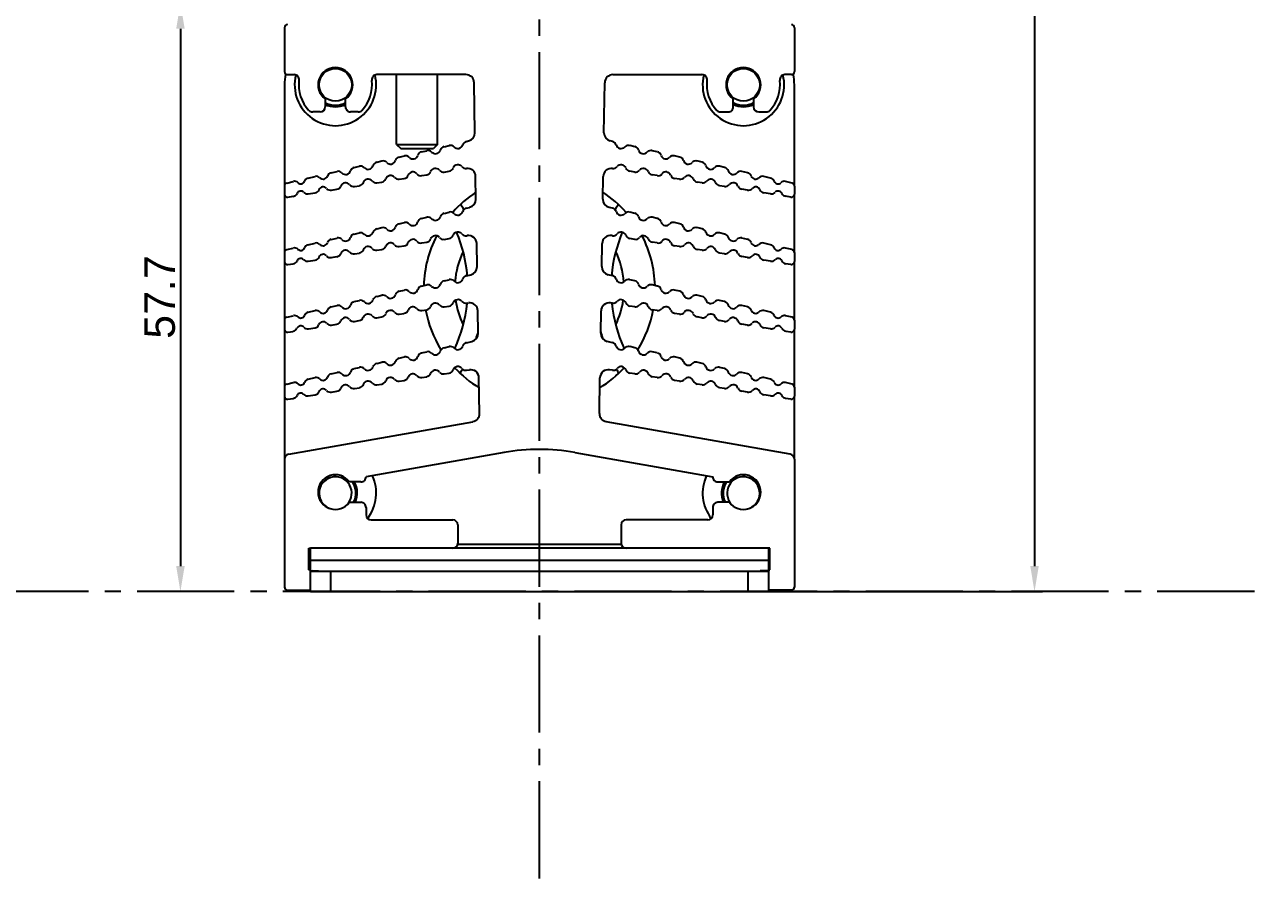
# Model space of a CAD drawing. Extents: x -1638 to -494, y -74 to 314.
# Drawn here: x -700 to -579.4, y 26.8 to 110.5 of the extents above; entities that cross this region are included whole.
import ezdxf

# ---------------------------------------------------------------- set-up
doc = ezdxf.new("R2010")
doc.units = 0
doc.header["$PDMODE"] = 3
doc.header["$PDSIZE"] = 0.7
doc.linetypes.add('CENTER', pattern=[17.8, 10.75, -2.35, 2.35, -2.35])
doc.linetypes.add('CENTER2', pattern=[28.575, 19.05, -3.175, 3.175, -3.175])
doc.layers.get('DEFPOINTS').update_dxf_attribs({"linetype": 'CONTINUOUS'})
for name, color, linetype in [('3', 112, 'CENTER'), ('BRKT_HEATSINDXF_CONTINUOUS', 7, 'CONTINUOUS'), ('DIM', 1, 'CONTINUOUS'), ('FAN50X50X10_DXF_CONTINUOUS', 7, 'CONTINUOUS'), ('FAN_GRILL50_DXF_CONTINUOUS', 7, 'CONTINUOUS'), ('HEATSINK1040DXF_CONTINUOUS', 7, 'CONTINUOUS'), ('PH_M4X15_DXF_CONTINUOUS_LI', 7, 'CONTINUOUS'), ('TH_T4X20-CUTDXF_CONTINUOUS', 7, 'CONTINUOUS')]:
    doc.layers.add(name, color=color, linetype=linetype)
doc.styles.add('OMI-1', font='arial.ttf', dxfattribs={"oblique": 1, "height": 3})
doc.dimstyles.new('1', dxfattribs={"dimtxt": 5, "dimasz": 2.5, "dimexe": 0.8, "dimexo": 0.3, "dimgap": 0.5, "dimtad": 1, "dimtoh": 1, "dimdec": 1, "dimzin": 0, "dimtxsty": 'OMI-1', "dimcen": 0, "dimclrd": 256, "dimclre": 256, "dimclrt": 256, "dimazin": 3, "dimtfac": 0.8, "dimtdec": 1, "dimtix": 1, "dimtmove": 0, "dimatfit": 3, "dimtolj": 1, "dimtzin": 0})

# ---------------------------------------------------------------- blocks, each defined once
blk = doc.blocks.new('*D2265')
at = {"layer": 'DEFPOINTS', "color": 0}
for p in [(-672.92, 112.58), (-684.72, 54.93), (-684.72, 54.93)]:
    blk.add_point(p, dxfattribs=at)
at = {"layer": 'DIM'}
for p, q in [((-673.22, 112.58), (-685.52, 112.58)), ((-684.72, 110.08), (-684.72, 57.43)), ((-685.02, 54.93), (-685.52, 54.93))]:
    blk.add_line(p, q, dxfattribs=at)
for points in [[(-684.3, 110.08), (-685.13, 110.08), (-684.72, 112.58)], [(-685.13, 57.43), (-684.3, 57.43), (-684.72, 54.93)]]:
    blk.add_solid(points, dxfattribs=at)
at = {"layer": 'DIM', "insert": (-686.74, 83.76), "char_height": 3, "attachment_point": 5, "rotation": 90, "style": 'OMI-1'}
blk.add_mtext('\\A1;57.7', dxfattribs=at)
blk = doc.blocks.new('*D2270')
at = {"layer": 'DEFPOINTS', "color": 0}
for p in [(-636.52, 182.62), (-636.52, 54.93), (-600.98, 54.93)]:
    blk.add_point(p, dxfattribs=at)
at = {"layer": 'DIM'}
for p, q in [((-636.22, 182.62), (-600.18, 182.62)), ((-600.98, 180.12), (-600.98, 57.43)), ((-636.22, 54.93), (-600.18, 54.93))]:
    blk.add_line(p, q, dxfattribs=at)
for points in [[(-600.56, 180.12), (-601.39, 180.12), (-600.98, 182.62)], [(-601.39, 57.43), (-600.56, 57.43), (-600.98, 54.93)]]:
    blk.add_solid(points, dxfattribs=at)
at = {"layer": 'DIM', "insert": (-602.98, 118.78), "char_height": 3, "attachment_point": 5, "rotation": 90, "style": 'OMI-1'}
blk.add_mtext('\\A1;127.7', dxfattribs=at)

msp = doc.modelspace()

# ---------------------------------------------------------------- linework, layer by layer
at = {"layer": '3', "linetype": 'CENTER2', "ltscale": 0.5}
for p, q in [((-649.52, 26.83), (-649.52, 209.46)), ((-579.42, 54.93), (-1027.86, 54.93))]:
    msp.add_line(p, q, dxfattribs=at)
at = {"layer": 'BRKT_HEATSINDXF_CONTINUOUS', "color": 7, "linetype": 'CONTINUOUS'}
for p, q in [((-627.07, 59.18), (-671.97, 59.18)), ((-671.97, 56.98), (-671.97, 59.18)), ((-627.07, 59.18), (-627.07, 56.98)), ((-627.07, 57.98), (-671.97, 57.98)), ((-671.97, 56.98), (-671.17, 56.98)), ((-671.97, 56.93), (-627.07, 56.93)), ((-671.97, 54.93), (-671.97, 56.93)), ((-671.17, 56.93), (-671.17, 56.98)), ((-669.97, 54.93), (-669.97, 56.93)), ((-629.07, 56.93), (-629.07, 54.93)), ((-627.07, 56.98), (-627.87, 56.98)), ((-627.87, 56.93), (-627.87, 56.98)), ((-627.07, 56.93), (-627.07, 54.93)), ((-671.97, 54.93), (-627.07, 54.93))]:
    msp.add_line(p, q, dxfattribs=at)
at = {"layer": 'FAN50X50X10_DXF_CONTINUOUS', "color": 7, "linetype": 'CONTINUOUS'}
for p, q in [((-674.52, 104.58), (-674.52, 94.67)), ((-624.52, 94.67), (-624.52, 104.58)), ((-674.52, 93.87), (-674.52, 88.14)), ((-624.52, 88.14), (-624.52, 93.87)), ((-674.52, 87.27), (-674.52, 81.52)), ((-624.52, 81.52), (-624.52, 87.27)), ((-674.52, 80.65), (-674.52, 74.97)), ((-624.52, 74.97), (-624.52, 80.65)), ((-674.52, 74.08), (-674.52, 67.91)), ((-624.52, 67.91), (-624.52, 74.08)), ((-657.53, 59.58), (-641.51, 59.58))]:
    msp.add_line(p, q, dxfattribs=at)
for centre, radius, start, end in [((-669.52, 104.58), 5, 167.9474, 180), ((-669.52, 104.58), 4, 166.0716, 13.9284), ((-629.52, 104.58), 4, 166.0716, 13.9284), ((-629.52, 104.58), 5, 0, 12.0526), ((-669.52, 104.58), 2.15, 242.2557, 297.5515), ((-629.52, 104.58), 2.15, 242.4485, 297.7443), ((-649.52, 84.58), 11.34, 123.3216, 138.5615), ((-649.52, 84.58), 11.34, 41.4385, 56.6784), ((-649.52, 84.58), 11.34, 152.7836, 178.2955), ((-649.52, 84.58), 11.34, 1.7045, 27.2164), ((-649.52, 84.58), 11.34, 190.4229, 211.6436), ((-649.52, 84.58), 11.34, 328.3564, 349.5771), ((-649.52, 84.58), 11.34, 222.8598, 238.5358), ((-649.52, 84.58), 11.34, 301.4642, 317.1402), ((-669.52, 64.58), 2.15, 335.2507, 30.7915), ((-669.52, 64.58), 4, 321.8439, 25.329), ((-629.52, 64.58), 4, 154.671, 218.1561), ((-629.52, 64.58), 2.15, 149.2085, 204.7493)]:
    msp.add_arc(centre, radius, start, end, dxfattribs=at)
at = {"layer": 'FAN_GRILL50_DXF_CONTINUOUS', "color": 7, "linetype": 'CONTINUOUS'}
for p, q in [((-668.62, 102.8), (-668.55, 102.66)), ((-630.42, 102.8), (-630.49, 102.66)), ((-667.64, 65.35), (-667.53, 65.39)), ((-631.39, 65.35), (-631.51, 65.39))]:
    msp.add_line(p, q, dxfattribs=at)
for centre, radius, start, end in [((-670.73, 84.65), 15.8, 29.1883, 31.3823), ((-628.3, 84.65), 15.8, 148.6177, 150.8117), ((-670.73, 84.65), 14.2, 4.9893, 22.7519), ((-628.3, 84.65), 14.2, 157.2481, 175.0107), ((-649.52, 84.65), 8.3, 154.3228, 175.7394), ((-649.52, 84.65), 8.3, 4.2558, 25.6626), ((-649.52, 84.65), 8.3, 188.0379, 205.6626), ((-649.52, 84.65), 8.3, 334.3228, 351.9623), ((-670.73, 84.65), 14.2, 335.4518, 354), ((-628.3, 84.65), 14.2, 186, 204.5482), ((-670.73, 84.65), 15.8, 341.6619, 344.2907), ((-628.3, 84.65), 15.8, 195.7093, 198.3381), ((-670.73, 84.65), 15.8, 328.2195, 329.8902), ((-628.3, 84.65), 15.8, 210.1098, 211.7805), ((-665.02, 66.33), 2.8, 193.3053, 200.3757), ((-669.52, 64.65), 2, 359.4507, 20.3757), ((-629.52, 64.65), 2, 159.6243, 180.5493), ((-634.02, 66.33), 2.8, 339.6243, 346.6947)]:
    msp.add_arc(centre, radius, start, end, dxfattribs=at)
at = {"layer": 'HEATSINK1040DXF_CONTINUOUS', "color": 7, "linetype": 'CONTINUOUS'}
for p, q in [((-674.52, 110.18), (-674.52, 105.88)), ((-624.52, 110.18), (-624.52, 105.88)), ((-674.22, 105.58), (-673.58, 105.58)), ((-656.72, 105.58), (-665.45, 105.58)), ((-642.31, 105.58), (-633.58, 105.58)), ((-624.82, 105.58), (-625.45, 105.58)), ((-655.84, 99.87), (-655.92, 104.79)), ((-643.19, 99.87), (-643.11, 104.79)), ((-670.52, 103.21), (-670.52, 102.43)), ((-668.53, 102.44), (-668.52, 103.21)), ((-630.51, 102.44), (-630.52, 103.21)), ((-628.52, 103.21), (-628.52, 102.43)), ((-671.02, 101.93), (-671.75, 101.93)), ((-667.29, 101.93), (-668.03, 101.93)), ((-631.75, 101.93), (-631.01, 101.93)), ((-628.02, 101.93), (-627.29, 101.93)), ((-656.67, 99.03), (-656.46, 99.08)), ((-642.36, 99.03), (-642.57, 99.08)), ((-661.07, 98.01), (-660.56, 98.13)), ((-658.87, 98.52), (-658.36, 98.64)), ((-640.16, 98.52), (-640.67, 98.64)), ((-637.96, 98.01), (-638.47, 98.13)), ((-667.67, 96.49), (-667.16, 96.61)), ((-665.47, 97), (-664.96, 97.12)), ((-663.27, 97.51), (-662.76, 97.63)), ((-635.76, 97.51), (-636.27, 97.63)), ((-633.56, 97), (-634.07, 97.12)), ((-631.36, 96.49), (-631.87, 96.61)), ((-672.19, 95.45), (-671.5, 95.61)), ((-669.93, 95.97), (-669.36, 96.1)), ((-663.26, 95.33), (-662.77, 95.41)), ((-661.06, 95.69), (-660.57, 95.76)), ((-658.86, 96.04), (-658.37, 96.12)), ((-655.74, 93.37), (-655.77, 95.61)), ((-643.3, 93.37), (-643.26, 95.61)), ((-640.17, 96.04), (-640.66, 96.12)), ((-637.97, 95.69), (-638.46, 95.76)), ((-635.77, 95.33), (-636.26, 95.41)), ((-629.1, 95.97), (-629.67, 96.1)), ((-626.85, 95.45), (-627.53, 95.61)), ((-674.52, 94.67), (-674.52, 93.87)), ((-674.29, 94.96), (-673.65, 95.11)), ((-669.92, 94.26), (-669.37, 94.35)), ((-667.66, 94.62), (-667.17, 94.7)), ((-665.46, 94.98), (-664.97, 95.06)), ((-633.57, 94.98), (-634.06, 95.06)), ((-631.37, 94.62), (-631.86, 94.7)), ((-629.12, 94.26), (-629.66, 94.35)), ((-624.75, 94.96), (-625.39, 95.11)), ((-624.52, 94.67), (-624.52, 93.87)), ((-674.17, 93.58), (-673.66, 93.66)), ((-672.18, 93.9), (-671.52, 94)), ((-626.86, 93.9), (-627.52, 94)), ((-624.87, 93.58), (-625.38, 93.66)), ((-658.87, 91.99), (-658.36, 92.11)), ((-656.67, 92.5), (-656.36, 92.58)), ((-642.36, 92.5), (-642.68, 92.58)), ((-640.16, 91.99), (-640.67, 92.11)), ((-665.47, 90.47), (-664.96, 90.59)), ((-663.27, 90.98), (-662.76, 91.1)), ((-661.07, 91.49), (-660.56, 91.61)), ((-637.96, 91.49), (-638.47, 91.61)), ((-635.76, 90.98), (-636.27, 91.1)), ((-633.56, 90.47), (-634.07, 90.59)), ((-669.93, 89.44), (-669.36, 89.57)), ((-667.67, 89.96), (-667.16, 90.08)), ((-658.86, 89.44), (-658.37, 89.52)), ((-656.66, 89.8), (-656.59, 89.81)), ((-642.37, 89.8), (-642.44, 89.81)), ((-640.17, 89.44), (-640.66, 89.52)), ((-631.36, 89.96), (-631.87, 90.08)), ((-629.1, 89.44), (-629.67, 89.57)), ((-674.52, 88.14), (-674.52, 87.27)), ((-674.29, 88.44), (-673.65, 88.58)), ((-672.19, 88.92), (-671.5, 89.08)), ((-667.66, 88.02), (-667.17, 88.1)), ((-665.46, 88.38), (-664.97, 88.46)), ((-663.26, 88.73), (-662.77, 88.81)), ((-661.06, 89.09), (-660.57, 89.17)), ((-655.63, 86.77), (-655.67, 89.03)), ((-643.41, 86.77), (-643.37, 89.03)), ((-637.97, 89.09), (-638.46, 89.17)), ((-635.77, 88.73), (-636.26, 88.81)), ((-633.57, 88.38), (-634.06, 88.46)), ((-631.37, 88.02), (-631.86, 88.1)), ((-626.85, 88.92), (-627.53, 89.08)), ((-624.75, 88.44), (-625.39, 88.58)), ((-624.52, 88.14), (-624.52, 87.27)), ((-674.17, 86.97), (-673.66, 87.06)), ((-672.18, 87.3), (-671.52, 87.4)), ((-669.92, 87.66), (-669.37, 87.75)), ((-629.12, 87.66), (-629.66, 87.75)), ((-626.86, 87.3), (-627.52, 87.4)), ((-624.87, 86.97), (-625.38, 87.06)), ((-656.67, 85.88), (-656.25, 85.98)), ((-642.36, 85.88), (-642.79, 85.98)), ((-663.27, 84.36), (-662.76, 84.48)), ((-661.07, 84.87), (-660.56, 84.98)), ((-658.87, 85.37), (-658.36, 85.49)), ((-640.16, 85.37), (-640.67, 85.49)), ((-637.96, 84.87), (-638.47, 84.98)), ((-635.76, 84.36), (-636.27, 84.48)), ((-667.67, 83.34), (-667.16, 83.46)), ((-665.47, 83.85), (-664.96, 83.97)), ((-656.66, 83.18), (-656.49, 83.21)), ((-642.37, 83.18), (-642.55, 83.21)), ((-633.56, 83.85), (-634.07, 83.97)), ((-631.36, 83.34), (-631.87, 83.46)), ((-672.19, 82.3), (-671.5, 82.46)), ((-669.93, 82.82), (-669.36, 82.95)), ((-663.26, 82.12), (-662.77, 82.19)), ((-661.06, 82.47), (-660.57, 82.55)), ((-658.86, 82.83), (-658.37, 82.91)), ((-655.52, 80.24), (-655.56, 82.43)), ((-643.51, 80.24), (-643.48, 82.43)), ((-640.17, 82.83), (-640.66, 82.91)), ((-637.98, 82.47), (-638.46, 82.55)), ((-635.78, 82.12), (-636.26, 82.19)), ((-629.1, 82.82), (-629.67, 82.95)), ((-626.85, 82.3), (-627.53, 82.46)), ((-674.52, 81.52), (-674.52, 80.65)), ((-674.29, 81.82), (-673.65, 81.96)), ((-669.91, 81.04), (-669.38, 81.13)), ((-667.65, 81.41), (-667.18, 81.48)), ((-665.46, 81.76), (-664.98, 81.84)), ((-633.58, 81.76), (-634.06, 81.84)), ((-631.38, 81.41), (-631.86, 81.48)), ((-629.13, 81.04), (-629.66, 81.13)), ((-624.75, 81.82), (-625.39, 81.96)), ((-624.52, 81.52), (-624.52, 80.65)), ((-674.17, 80.35), (-673.67, 80.43)), ((-672.16, 80.68), (-671.52, 80.78)), ((-626.87, 80.68), (-627.51, 80.78)), ((-624.87, 80.35), (-625.37, 80.43)), ((-661.07, 78.31), (-660.56, 78.43)), ((-658.87, 78.82), (-658.36, 78.93)), ((-656.67, 79.32), (-656.14, 79.45)), ((-642.36, 79.32), (-642.89, 79.45)), ((-640.16, 78.82), (-640.67, 78.93)), ((-637.96, 78.31), (-638.47, 78.43)), ((-665.47, 77.29), (-664.96, 77.41)), ((-663.27, 77.8), (-662.76, 77.92)), ((-635.76, 77.8), (-636.27, 77.92)), ((-633.56, 77.29), (-634.07, 77.41)), ((-669.93, 76.26), (-669.36, 76.39)), ((-667.67, 76.78), (-667.16, 76.9)), ((-661.06, 75.9), (-660.57, 75.98)), ((-658.86, 76.26), (-658.37, 76.34)), ((-656.66, 76.62), (-656.38, 76.66)), ((-642.37, 76.62), (-642.66, 76.66)), ((-640.17, 76.26), (-640.66, 76.34)), ((-637.97, 75.9), (-638.46, 75.98)), ((-631.36, 76.78), (-631.87, 76.9)), ((-629.1, 76.26), (-629.67, 76.39)), ((-674.52, 74.97), (-674.52, 74.08)), ((-674.29, 75.26), (-673.65, 75.41)), ((-672.19, 75.74), (-671.5, 75.9)), ((-667.66, 74.83), (-667.17, 74.91)), ((-665.46, 75.19), (-664.97, 75.27)), ((-663.26, 75.55), (-662.77, 75.63)), ((-655.39, 72.38), (-655.45, 75.89)), ((-643.64, 72.38), (-643.58, 75.89)), ((-635.77, 75.55), (-636.26, 75.63)), ((-633.57, 75.19), (-634.06, 75.27)), ((-631.37, 74.83), (-631.86, 74.91)), ((-626.85, 75.74), (-627.53, 75.9)), ((-624.75, 75.26), (-625.39, 75.41)), ((-624.52, 74.97), (-624.52, 74.08)), ((-674.17, 73.78), (-673.66, 73.86)), ((-672.18, 74.1), (-671.52, 74.21)), ((-669.92, 74.47), (-669.37, 74.56)), ((-629.12, 74.47), (-629.66, 74.56)), ((-626.86, 74.1), (-627.52, 74.21)), ((-624.87, 73.78), (-625.38, 73.86)), ((-674.1, 68.4), (-656.06, 71.58)), ((-624.93, 68.4), (-642.98, 71.58)), ((-674.52, 67.91), (-674.52, 55.38)), ((-652.99, 68.57), (-666.52, 66.18)), ((-646.04, 68.57), (-632.52, 66.18)), ((-624.52, 67.91), (-624.52, 55.38)), ((-667.02, 65.68), (-668.14, 65.68)), ((-632.02, 65.68), (-630.89, 65.68)), ((-668.14, 63.68), (-667.02, 63.68)), ((-666.52, 63.18), (-666.52, 62.46)), ((-632.52, 63.18), (-632.52, 62.46)), ((-630.89, 63.68), (-632.02, 63.68)), ((-666.02, 61.96), (-658.02, 61.96)), ((-633.02, 61.96), (-641.02, 61.96)), ((-657.52, 61.46), (-657.52, 59.68)), ((-641.52, 61.46), (-641.52, 59.68)), ((-672.12, 59.18), (-671.97, 59.18)), ((-672.12, 57.08), (-672.12, 59.18)), ((-626.92, 59.18), (-627.07, 59.18)), ((-626.92, 57.08), (-626.92, 59.18)), ((-671.95, 57.04), (-672.12, 57.08)), ((-671.56, 56.93), (-671.74, 56.98)), ((-627.48, 56.93), (-627.29, 56.98)), ((-627.08, 57.04), (-626.92, 57.08)), ((-674.22, 55.08), (-671.97, 55.08)), ((-624.82, 55.08), (-627.07, 55.08))]:
    msp.add_line(p, q, dxfattribs=at)
for centre, radius, start, end in [((-674.22, 110.18), 0.3, 90, 180), ((-624.82, 110.18), 0.3, 0, 90), ((-669.52, 104.58), 1.7, 306.0319, 233.9681), ((-629.52, 104.58), 1.7, 306.0319, 233.9681), ((-674.22, 105.88), 0.3, 180, 270), ((-673.58, 105.08), 0.5, 352.9912, 90), ((-669.52, 104.58), 3.6, 172.9912, 223.9536), ((-669.52, 104.58), 3.6, 316.0464, 7.0088), ((-665.45, 105.08), 0.5, 90, 187.0088), ((-656.72, 104.78), 0.8, 0.9347, 90), ((-642.31, 104.78), 0.8, 90, 179.0653), ((-633.58, 105.08), 0.5, 352.9912, 90), ((-629.52, 104.58), 3.6, 172.9912, 223.9536), ((-629.52, 104.58), 3.6, 316.0464, 7.0088), ((-625.45, 105.08), 0.5, 90, 187.0088), ((-624.82, 105.88), 0.3, 270, 0), ((-671.75, 102.43), 0.5, 223.9536, 270), ((-671.02, 102.43), 0.5, 270, 0), ((-668.03, 102.43), 0.5, 179.3078, 270), ((-667.29, 102.43), 0.5, 270, 316.0464), ((-631.75, 102.43), 0.5, 223.9536, 270), ((-631.01, 102.43), 0.5, 270, 0.6922), ((-628.02, 102.43), 0.5, 180, 270), ((-627.29, 102.43), 0.5, 270, 316.0464), ((-656.56, 98.54), 0.5, 103, 163), ((-656.64, 99.86), 0.8, 283, 0.9347), ((-642.39, 99.86), 0.8, 179.0653, 257), ((-642.47, 98.54), 0.5, 17, 77), ((-661.92, 97.82), 0.5, 223, 343), ((-660.96, 97.53), 0.5, 103, 163), ((-660.45, 97.65), 0.5, 43, 103), ((-659.72, 98.33), 0.5, 223, 343), ((-658.76, 98.04), 0.5, 103, 163), ((-658.25, 98.15), 0.5, 43, 103), ((-657.52, 98.84), 0.5, 223, 343), ((-641.52, 98.84), 0.5, 197, 317), ((-640.79, 98.15), 0.5, 77, 137), ((-640.27, 98.04), 0.5, 17, 77), ((-639.32, 98.33), 0.5, 197, 317), ((-638.59, 97.65), 0.5, 77, 137), ((-638.07, 97.53), 0.5, 17, 77), ((-637.12, 97.82), 0.5, 197, 317), ((-667.56, 96), 0.5, 103, 163), ((-667.05, 96.12), 0.5, 43, 103), ((-666.32, 96.8), 0.5, 223, 343), ((-665.36, 96.51), 0.5, 103, 163), ((-664.85, 96.63), 0.5, 43, 103), ((-664.12, 97.31), 0.5, 223, 343), ((-663.16, 97.02), 0.5, 103, 163), ((-662.65, 97.14), 0.5, 43, 103), ((-657.52, 96.26), 0.5, 39.1411, 159.1411), ((-656.74, 96.89), 0.5, 219.1411, 277.4635), ((-642.29, 96.89), 0.5, 262.5365, 320.8589), ((-641.52, 96.26), 0.5, 20.8589, 140.8589), ((-636.39, 97.14), 0.5, 77, 137), ((-635.87, 97.02), 0.5, 17, 77), ((-634.92, 97.31), 0.5, 197, 317), ((-634.19, 96.63), 0.5, 77, 137), ((-633.67, 96.51), 0.5, 17, 77), ((-632.72, 96.8), 0.5, 197, 317), ((-631.99, 96.12), 0.5, 77, 137), ((-631.47, 96), 0.5, 17, 77), ((-672.08, 94.96), 0.5, 103, 159.251), ((-671.39, 95.12), 0.5, 44.7569, 103), ((-670.72, 95.79), 0.45, 224.7569, 341.2431), ((-669.82, 95.48), 0.5, 103, 161.2431), ((-669.25, 95.61), 0.5, 43, 103), ((-668.52, 96.3), 0.5, 223, 343), ((-666.32, 94.84), 0.5, 39.1411, 159.1411), ((-665.05, 95.55), 0.5, 279.1411, 339.1411), ((-664.12, 95.19), 0.5, 39.1411, 159.1411), ((-663.34, 95.83), 0.5, 219.1411, 279.1411), ((-662.85, 95.9), 0.5, 279.1411, 339.1411), ((-661.92, 95.55), 0.5, 39.1411, 159.1411), ((-661.14, 96.18), 0.5, 219.1411, 279.1411), ((-660.65, 96.26), 0.5, 279.1411, 339.1411), ((-659.72, 95.9), 0.5, 39.1411, 159.1411), ((-658.94, 96.53), 0.5, 219.1411, 279.1411), ((-658.45, 96.61), 0.5, 279.1411, 339.1411), ((-656.57, 95.6), 0.8, 0.9347, 97.4635), ((-642.46, 95.6), 0.8, 82.5365, 179.0653), ((-640.58, 96.61), 0.5, 200.8589, 260.8589), ((-640.09, 96.53), 0.5, 260.8589, 320.8589), ((-639.32, 95.9), 0.5, 20.8589, 140.8589), ((-638.38, 96.26), 0.5, 200.8589, 260.8589), ((-637.89, 96.18), 0.5, 260.8589, 320.8589), ((-637.12, 95.55), 0.5, 20.8589, 140.8589), ((-636.18, 95.9), 0.5, 200.8589, 260.8589), ((-635.69, 95.83), 0.5, 260.8589, 320.8589), ((-634.92, 95.19), 0.5, 20.8589, 140.8589), ((-633.98, 95.55), 0.5, 200.8589, 260.8589), ((-632.72, 94.84), 0.5, 20.8589, 140.8589), ((-630.52, 96.3), 0.5, 197, 317), ((-629.79, 95.61), 0.5, 77, 137), ((-629.22, 95.48), 0.5, 18.7569, 77), ((-628.32, 95.79), 0.45, 198.7569, 315.2431), ((-627.64, 95.12), 0.5, 77, 135.2431), ((-626.96, 94.96), 0.5, 20.749, 77), ((-674.22, 94.67), 0.3, 103, 180), ((-673.53, 94.63), 0.5, 46.749, 103), ((-672.92, 93.78), 0.4, 42.8901, 155.3921), ((-672.92, 95.28), 0.4, 226.749, 339.251), ((-671.59, 94.5), 0.5, 279.1411, 337.3843), ((-670.72, 94.13), 0.45, 40.898, 157.3843), ((-670, 94.75), 0.5, 220.898, 279.1411), ((-669.45, 94.84), 0.5, 279.1411, 339.1411), ((-668.52, 94.49), 0.5, 39.1411, 159.1411), ((-667.74, 95.12), 0.5, 219.1411, 279.1411), ((-667.25, 95.2), 0.5, 279.1411, 339.1411), ((-665.54, 95.47), 0.5, 219.1411, 279.1411), ((-633.49, 95.47), 0.5, 260.8589, 320.8589), ((-631.78, 95.2), 0.5, 200.8589, 260.8589), ((-631.29, 95.12), 0.5, 260.8589, 320.8589), ((-630.52, 94.49), 0.5, 20.8589, 140.8589), ((-629.58, 94.84), 0.5, 200.8589, 260.8589), ((-629.04, 94.75), 0.5, 260.8589, 319.102), ((-628.32, 94.13), 0.45, 22.6157, 139.102), ((-627.44, 94.5), 0.5, 202.6157, 260.8589), ((-626.12, 95.28), 0.4, 200.749, 313.251), ((-626.12, 93.78), 0.4, 24.6079, 137.1099), ((-625.5, 94.63), 0.5, 77, 133.251), ((-624.82, 94.67), 0.3, 0, 77), ((-674.22, 93.87), 0.3, 180, 279.1411), ((-673.74, 94.15), 0.5, 279.1411, 335.3921), ((-672.26, 94.39), 0.5, 222.8901, 279.1411), ((-656.54, 93.36), 0.8, 283, 0.9347), ((-642.5, 93.36), 0.8, 179.0653, 257), ((-626.78, 94.39), 0.5, 260.8589, 317.1099), ((-625.3, 94.15), 0.5, 204.6079, 260.8589), ((-624.82, 93.87), 0.3, 260.8589, 0), ((-659.72, 91.8), 0.5, 223, 343), ((-658.76, 91.51), 0.5, 103, 163), ((-658.25, 91.63), 0.5, 43, 103), ((-657.52, 92.31), 0.5, 223, 343), ((-656.56, 92.02), 0.5, 103, 163), ((-642.47, 92.02), 0.5, 17, 77), ((-641.52, 92.31), 0.5, 197, 317), ((-640.79, 91.63), 0.5, 77, 137), ((-640.27, 91.51), 0.5, 17, 77), ((-639.32, 91.8), 0.5, 197, 317), ((-665.36, 89.98), 0.5, 103, 163), ((-664.85, 90.1), 0.5, 43, 103), ((-664.12, 90.78), 0.5, 223, 343), ((-663.16, 90.49), 0.5, 103, 163), ((-662.65, 90.61), 0.5, 43, 103), ((-661.92, 91.29), 0.5, 223, 343), ((-660.96, 91), 0.5, 103, 163), ((-660.45, 91.12), 0.5, 43, 103), ((-638.59, 91.12), 0.5, 77, 137), ((-638.07, 91), 0.5, 17, 77), ((-637.12, 91.29), 0.5, 197, 317), ((-636.39, 90.61), 0.5, 77, 137), ((-635.87, 90.49), 0.5, 17, 77), ((-634.92, 90.78), 0.5, 197, 317), ((-634.19, 90.1), 0.5, 77, 137), ((-633.67, 89.98), 0.5, 17, 77), ((-669.82, 88.96), 0.5, 103, 161.2431), ((-669.25, 89.09), 0.5, 43, 103), ((-668.52, 89.77), 0.5, 223, 343), ((-667.56, 89.48), 0.5, 103, 163), ((-667.05, 89.59), 0.5, 43, 103), ((-666.32, 90.28), 0.5, 223, 343), ((-661.92, 88.95), 0.5, 39.1641, 159.1641), ((-661.14, 89.58), 0.5, 219.1641, 279.1641), ((-660.65, 89.66), 0.5, 279.1641, 339.1641), ((-659.72, 89.31), 0.5, 39.1641, 159.1641), ((-658.94, 89.94), 0.5, 219.1641, 279.1641), ((-658.45, 90.02), 0.5, 279.1641, 339.1641), ((-657.52, 89.66), 0.5, 39.1641, 159.1641), ((-656.74, 90.29), 0.5, 219.1641, 279.1641), ((-656.47, 89.02), 0.8, 0.9347, 99.1641), ((-642.57, 89.02), 0.8, 80.8359, 179.0653), ((-642.29, 90.29), 0.5, 260.8359, 320.8359), ((-641.52, 89.66), 0.5, 20.8359, 140.8359), ((-640.58, 90.02), 0.5, 200.8359, 260.8359), ((-640.09, 89.94), 0.5, 260.8359, 320.8359), ((-639.32, 89.31), 0.5, 20.8359, 140.8359), ((-638.38, 89.66), 0.5, 200.8359, 260.8359), ((-637.89, 89.58), 0.5, 260.8359, 320.8359), ((-637.12, 88.95), 0.5, 20.8359, 140.8359), ((-632.72, 90.28), 0.5, 197, 317), ((-631.99, 89.59), 0.5, 77, 137), ((-631.47, 89.48), 0.5, 17, 77), ((-630.52, 89.77), 0.5, 197, 317), ((-629.79, 89.09), 0.5, 77, 137), ((-629.22, 88.96), 0.5, 18.7569, 77), ((-674.22, 88.14), 0.3, 103, 180), ((-673.53, 88.1), 0.5, 46.749, 103), ((-672.92, 88.75), 0.4, 226.749, 339.251), ((-672.08, 88.43), 0.5, 103, 159.251), ((-671.39, 88.59), 0.5, 44.7569, 103), ((-670.72, 89.26), 0.45, 224.7569, 341.2431), ((-669.45, 88.24), 0.5, 279.1641, 339.1641), ((-668.52, 87.89), 0.5, 39.1641, 159.1641), ((-667.74, 88.52), 0.5, 219.1641, 279.1641), ((-667.25, 88.6), 0.5, 279.1641, 339.1641), ((-666.32, 88.24), 0.5, 39.1641, 159.1641), ((-665.54, 88.87), 0.5, 219.1641, 279.1641), ((-665.05, 88.95), 0.5, 279.1641, 339.1641), ((-664.12, 88.6), 0.5, 39.1641, 159.1641), ((-663.34, 89.23), 0.5, 219.1641, 279.1641), ((-662.85, 89.31), 0.5, 279.1641, 339.1641), ((-636.18, 89.31), 0.5, 200.8359, 260.8359), ((-635.69, 89.23), 0.5, 260.8359, 320.8359), ((-634.92, 88.6), 0.5, 20.8359, 140.8359), ((-633.98, 88.95), 0.5, 200.8359, 260.8359), ((-633.49, 88.87), 0.5, 260.8359, 320.8359), ((-632.72, 88.24), 0.5, 20.8359, 140.8359), ((-631.78, 88.6), 0.5, 200.8359, 260.8359), ((-631.29, 88.52), 0.5, 260.8359, 320.8359), ((-630.52, 87.89), 0.5, 20.8359, 140.8359), ((-629.58, 88.24), 0.5, 200.8359, 260.8359), ((-628.32, 89.26), 0.45, 198.7569, 315.2431), ((-627.64, 88.59), 0.5, 77, 135.2431), ((-626.96, 88.43), 0.5, 20.749, 77), ((-626.12, 88.75), 0.4, 200.749, 313.251), ((-625.5, 88.1), 0.5, 77, 133.251), ((-624.82, 88.14), 0.3, 0, 77), ((-674.22, 87.27), 0.3, 180, 279.1641), ((-673.74, 87.55), 0.5, 279.1641, 335.4151), ((-672.92, 87.18), 0.4, 42.9131, 155.4151), ((-672.26, 87.79), 0.5, 222.9131, 279.1641), ((-671.59, 87.9), 0.5, 279.1641, 337.4073), ((-670.72, 87.53), 0.45, 40.921, 157.4073), ((-670, 88.15), 0.5, 220.921, 279.1641), ((-629.04, 88.15), 0.5, 260.8359, 319.079), ((-628.32, 87.53), 0.45, 22.5927, 139.079), ((-627.44, 87.9), 0.5, 202.5927, 260.8359), ((-626.78, 87.79), 0.5, 260.8359, 317.0869), ((-626.12, 87.18), 0.4, 24.5849, 137.0869), ((-625.3, 87.55), 0.5, 204.5849, 260.8359), ((-624.82, 87.27), 0.3, 260.8359, 0), ((-656.56, 85.4), 0.5, 103, 163), ((-656.43, 86.76), 0.8, 283, 0.9347), ((-642.61, 86.76), 0.8, 179.0653, 257), ((-642.47, 85.4), 0.5, 17, 77), ((-662.65, 83.99), 0.5, 43, 103), ((-661.92, 84.67), 0.5, 223, 343), ((-660.96, 84.38), 0.5, 103, 163), ((-660.45, 84.5), 0.5, 43, 103), ((-659.72, 85.18), 0.5, 223, 343), ((-658.76, 84.89), 0.5, 103, 163), ((-658.25, 85.01), 0.5, 43, 103), ((-657.52, 85.69), 0.5, 223, 343), ((-641.52, 85.69), 0.5, 197, 317), ((-640.79, 85.01), 0.5, 77, 137), ((-640.27, 84.89), 0.5, 17, 77), ((-639.32, 85.18), 0.5, 197, 317), ((-638.59, 84.5), 0.5, 77, 137), ((-638.07, 84.38), 0.5, 17, 77), ((-637.12, 84.67), 0.5, 197, 317), ((-636.39, 83.99), 0.5, 77, 137), ((-667.56, 82.86), 0.5, 103, 163), ((-667.05, 82.97), 0.5, 43, 103), ((-666.32, 83.66), 0.5, 223, 343), ((-665.36, 83.36), 0.5, 103, 163), ((-664.85, 83.48), 0.5, 43, 103), ((-664.12, 84.16), 0.5, 223, 343), ((-663.16, 83.87), 0.5, 103, 163), ((-658.45, 83.4), 0.5, 279.1869, 339.1869), ((-657.52, 83.04), 0.5, 39.1869, 159.1869), ((-656.74, 83.68), 0.5, 219.1869, 279.1869), ((-656.36, 82.42), 0.8, 0.9347, 99.1869), ((-642.68, 82.42), 0.8, 80.8131, 179.0653), ((-642.29, 83.68), 0.5, 260.8131, 320.8131), ((-641.52, 83.04), 0.5, 20.8131, 140.8131), ((-640.58, 83.4), 0.5, 200.8131, 260.8131), ((-635.87, 83.87), 0.5, 17, 77), ((-634.92, 84.16), 0.5, 197, 317), ((-634.19, 83.48), 0.5, 77, 137), ((-633.67, 83.36), 0.5, 17, 77), ((-632.72, 83.66), 0.5, 197, 317), ((-631.99, 82.97), 0.5, 77, 137), ((-631.47, 82.86), 0.5, 17, 77), ((-672.08, 81.81), 0.5, 103, 159.251), ((-671.39, 81.97), 0.5, 44.7569, 103), ((-670.72, 82.64), 0.45, 224.7569, 341.2431), ((-669.82, 82.33), 0.5, 103, 161.2431), ((-669.25, 82.47), 0.5, 43, 103), ((-668.52, 83.15), 0.5, 223, 343), ((-666.32, 81.63), 0.5, 38.4866, 159.8871), ((-665.06, 82.33), 0.5, 279.1869, 339.7125), ((-664.12, 81.99), 0.5, 38.6612, 159.7125), ((-663.34, 82.61), 0.5, 218.6612, 279.1869), ((-662.85, 82.69), 0.5, 279.1869, 339.5376), ((-661.92, 82.34), 0.5, 38.8361, 159.5376), ((-661.14, 82.97), 0.5, 218.8361, 279.1869), ((-660.65, 83.04), 0.5, 279.1869, 339.3624), ((-659.72, 82.69), 0.5, 39.0114, 159.3624), ((-658.94, 83.32), 0.5, 219.0114, 279.1869), ((-640.09, 83.32), 0.5, 260.8131, 320.9886), ((-639.32, 82.69), 0.5, 20.6376, 140.9886), ((-638.38, 83.04), 0.5, 200.6376, 260.8131), ((-637.9, 82.97), 0.5, 260.8131, 321.1639), ((-637.12, 82.34), 0.5, 20.4624, 141.1639), ((-636.18, 82.69), 0.5, 200.4624, 260.8131), ((-635.7, 82.61), 0.5, 260.8131, 321.3388), ((-634.92, 81.99), 0.5, 20.2875, 141.3388), ((-633.98, 82.33), 0.5, 200.2875, 260.8131), ((-632.72, 81.63), 0.5, 20.1129, 141.5134), ((-630.52, 83.15), 0.5, 197, 317), ((-629.79, 82.47), 0.5, 77, 137), ((-629.22, 82.33), 0.5, 18.7569, 77), ((-628.32, 82.64), 0.45, 198.7569, 315.2431), ((-627.64, 81.97), 0.5, 77, 135.2431), ((-626.96, 81.81), 0.5, 20.749, 77), ((-674.22, 81.52), 0.3, 103, 180), ((-673.53, 81.48), 0.5, 46.749, 103), ((-672.92, 80.57), 0.4, 41.5243, 156.8495), ((-672.92, 82.13), 0.4, 226.749, 339.251), ((-672.24, 81.17), 0.5, 221.5243, 279.1869), ((-671.6, 81.27), 0.5, 279.1869, 338.5533), ((-670.72, 80.93), 0.45, 39.8205, 158.5533), ((-669.99, 81.53), 0.5, 219.8205, 279.1869), ((-669.46, 81.62), 0.5, 279.1869, 340.0614), ((-668.52, 81.28), 0.5, 38.3123, 160.0614), ((-667.73, 81.9), 0.5, 218.3123, 279.1869), ((-667.26, 81.98), 0.5, 279.1869, 339.8871), ((-665.54, 82.25), 0.5, 218.4866, 279.1869), ((-633.5, 82.25), 0.5, 260.8131, 321.5134), ((-631.78, 81.98), 0.5, 200.1129, 260.8131), ((-631.3, 81.9), 0.5, 260.8131, 321.6877), ((-630.52, 81.28), 0.5, 19.9386, 141.6877), ((-629.58, 81.62), 0.5, 199.9386, 260.8131), ((-629.05, 81.53), 0.5, 260.8131, 320.1795), ((-628.32, 80.93), 0.45, 21.4467, 140.1795), ((-627.43, 81.27), 0.5, 201.4467, 260.8131), ((-626.79, 81.17), 0.5, 260.8131, 318.4757), ((-626.12, 82.13), 0.4, 200.749, 313.251), ((-626.12, 80.57), 0.4, 23.1505, 138.4757), ((-625.5, 81.48), 0.5, 77, 133.251), ((-624.82, 81.52), 0.3, 0, 77), ((-674.22, 80.65), 0.3, 180, 279.1869), ((-673.75, 80.93), 0.5, 279.1869, 336.8495), ((-656.32, 80.23), 0.8, 283, 0.9347), ((-642.71, 80.23), 0.8, 179.0653, 257), ((-625.29, 80.93), 0.5, 203.1505, 260.8131), ((-624.82, 80.65), 0.3, 260.8131, 0), ((-660.45, 77.94), 0.5, 43, 103), ((-659.72, 78.62), 0.5, 223, 343), ((-658.76, 78.33), 0.5, 103, 163), ((-658.25, 78.45), 0.5, 43, 103), ((-657.52, 79.13), 0.5, 223, 343), ((-656.56, 78.84), 0.5, 103, 163), ((-642.47, 78.84), 0.5, 17, 77), ((-641.52, 79.13), 0.5, 197, 317), ((-640.79, 78.45), 0.5, 77, 137), ((-640.27, 78.33), 0.5, 17, 77), ((-639.32, 78.62), 0.5, 197, 317), ((-638.59, 77.94), 0.5, 77, 137), ((-665.36, 76.8), 0.5, 103, 163), ((-664.85, 76.92), 0.5, 43, 103), ((-664.12, 77.61), 0.5, 223, 343), ((-663.16, 77.31), 0.5, 103, 163), ((-662.65, 77.43), 0.5, 43, 103), ((-661.92, 78.11), 0.5, 223, 343), ((-660.96, 77.82), 0.5, 103, 163), ((-638.07, 77.82), 0.5, 17, 77), ((-637.12, 78.11), 0.5, 197, 317), ((-636.39, 77.43), 0.5, 77, 137), ((-635.87, 77.31), 0.5, 17, 77), ((-634.92, 77.61), 0.5, 197, 317), ((-634.19, 76.92), 0.5, 77, 137), ((-633.67, 76.8), 0.5, 17, 77), ((-669.82, 75.78), 0.5, 103, 161.2431), ((-669.25, 75.91), 0.5, 43, 103), ((-668.52, 76.59), 0.5, 223, 343), ((-667.56, 76.3), 0.5, 103, 163), ((-667.05, 76.42), 0.5, 43, 103), ((-666.32, 77.1), 0.5, 223, 343), ((-661.92, 75.77), 0.5, 39.2093, 159.2093), ((-661.14, 76.4), 0.5, 219.2093, 279.2093), ((-660.65, 76.48), 0.5, 279.2093, 339.2093), ((-659.72, 76.12), 0.5, 39.2093, 159.2093), ((-658.94, 76.75), 0.5, 219.2093, 279.2093), ((-658.45, 76.83), 0.5, 279.2093, 339.2093), ((-657.52, 76.48), 0.5, 39.2093, 159.2093), ((-656.74, 77.11), 0.5, 219.2093, 279.2093), ((-656.25, 75.87), 0.8, 0.9347, 99.2093), ((-642.78, 75.87), 0.8, 80.7907, 179.0653), ((-642.29, 77.11), 0.5, 260.7907, 320.7907), ((-641.52, 76.48), 0.5, 20.7907, 140.7907), ((-640.58, 76.83), 0.5, 200.7907, 260.7907), ((-640.09, 76.75), 0.5, 260.7907, 320.7907), ((-639.32, 76.12), 0.5, 20.7907, 140.7907), ((-638.38, 76.48), 0.5, 200.7907, 260.7907), ((-637.89, 76.4), 0.5, 260.7907, 320.7907), ((-637.12, 75.77), 0.5, 20.7907, 140.7907), ((-632.72, 77.1), 0.5, 197, 317), ((-631.99, 76.42), 0.5, 77, 137), ((-631.47, 76.3), 0.5, 17, 77), ((-630.52, 76.59), 0.5, 197, 317), ((-629.79, 75.91), 0.5, 77, 137), ((-629.22, 75.78), 0.5, 18.7569, 77), ((-674.22, 74.97), 0.3, 103, 180), ((-673.53, 74.92), 0.5, 46.749, 103), ((-672.92, 75.57), 0.4, 226.749, 339.251), ((-672.08, 75.25), 0.5, 103, 159.251), ((-671.39, 75.41), 0.5, 44.7569, 103), ((-670.72, 74.34), 0.45, 40.9662, 157.4525), ((-670.72, 76.08), 0.45, 224.7569, 341.2431), ((-669.45, 75.05), 0.5, 279.2093, 339.2093), ((-668.52, 74.7), 0.5, 39.2093, 159.2093), ((-667.74, 75.33), 0.5, 219.2093, 279.2093), ((-667.25, 75.41), 0.5, 279.2093, 339.2093), ((-666.32, 75.05), 0.5, 39.2093, 159.2093), ((-665.54, 75.68), 0.5, 219.2093, 279.2093), ((-665.05, 75.76), 0.5, 279.2093, 339.2093), ((-664.12, 75.41), 0.5, 39.2093, 159.2093), ((-663.34, 76.04), 0.5, 219.2093, 279.2093), ((-662.85, 76.12), 0.5, 279.2093, 339.2093), ((-636.18, 76.12), 0.5, 200.7907, 260.7907), ((-635.69, 76.04), 0.5, 260.7907, 320.7907), ((-634.92, 75.41), 0.5, 20.7907, 140.7907), ((-633.98, 75.76), 0.5, 200.7907, 260.7907), ((-633.49, 75.68), 0.5, 260.7907, 320.7907), ((-632.72, 75.05), 0.5, 20.7907, 140.7907), ((-631.78, 75.41), 0.5, 200.7907, 260.7907), ((-631.29, 75.33), 0.5, 260.7907, 320.7907), ((-630.52, 74.7), 0.5, 20.7907, 140.7907), ((-629.58, 75.05), 0.5, 200.7907, 260.7907), ((-628.32, 76.08), 0.45, 198.7569, 315.2431), ((-628.32, 74.34), 0.45, 22.5475, 139.0338), ((-627.64, 75.41), 0.5, 77, 135.2431), ((-626.96, 75.25), 0.5, 20.749, 77), ((-626.12, 75.57), 0.4, 200.749, 313.251), ((-625.5, 74.92), 0.5, 77, 133.251), ((-624.82, 74.97), 0.3, 0, 77), ((-674.22, 74.08), 0.3, 180, 279.2093), ((-673.74, 74.36), 0.5, 279.2093, 335.4603), ((-672.92, 73.98), 0.4, 42.9583, 155.4603), ((-672.26, 74.6), 0.5, 222.9583, 279.2093), ((-671.6, 74.7), 0.5, 279.2093, 337.4525), ((-670, 74.96), 0.5, 220.9662, 279.2093), ((-629.04, 74.96), 0.5, 260.7907, 319.0338), ((-627.44, 74.7), 0.5, 202.5475, 260.7907), ((-626.78, 74.6), 0.5, 260.7907, 317.0417), ((-626.12, 73.98), 0.4, 24.5397, 137.0417), ((-625.3, 74.36), 0.5, 204.5397, 260.7907), ((-624.82, 74.08), 0.3, 260.7907, 0), ((-656.19, 72.37), 0.8, 280, 0.9347), ((-642.84, 72.37), 0.8, 179.0653, 260), ((-649.52, 48.87), 20, 80, 100), ((-674.02, 67.91), 0.5, 100, 180), ((-625.02, 67.91), 0.5, 0, 80), ((-669.52, 64.68), 1.7, 36.0319, 323.9681), ((-629.52, 64.68), 1.7, 216.0319, 143.9681), ((-667.02, 66.18), 0.5, 270, 0.2796), ((-632.02, 66.18), 0.5, 179.7204, 270), ((-667.02, 63.18), 0.5, 0, 90.0839), ((-632.02, 63.18), 0.5, 89.9161, 180), ((-666.02, 62.46), 0.5, 180, 270), ((-658.02, 61.46), 0.5, 0, 90), ((-641.02, 61.46), 0.5, 90, 180), ((-633.02, 62.46), 0.5, 270, 0), ((-658.02, 59.68), 0.5, 270, 0), ((-641.02, 59.68), 0.5, 180, 270), ((-674.22, 55.38), 0.3, 180, 270), ((-624.82, 55.38), 0.3, 270, 0)]:
    msp.add_arc(centre, radius, start, end, dxfattribs=at)
at = {"layer": 'PH_M4X15_DXF_CONTINUOUS_LI', "color": 7, "linetype": 'CONTINUOUS'}
for p, q in [((-663.52, 98.73), (-663.52, 105.58)), ((-659.52, 98.73), (-659.52, 105.58)), ((-663.52, 98.73), (-663.12, 98.33)), ((-663.52, 98.73), (-659.52, 98.73)), ((-663.12, 98.33), (-659.92, 98.33)), ((-659.52, 98.73), (-659.92, 98.33))]:
    msp.add_line(p, q, dxfattribs=at)
at = {"layer": 'TH_T4X20-CUTDXF_CONTINUOUS', "color": 7, "linetype": 'CONTINUOUS'}
for centre in [(-669.52, 104.58), (-629.52, 104.58)]:
    msp.add_circle(centre, 1.6, dxfattribs=at)
for centre, radius, start, end in [((-669.52, 104.58), 2, 240, 299.8589), ((-629.52, 104.58), 2, 240.1411, 300), ((-669.52, 64.58), 1.6, 315.9955, 255.8223), ((-669.52, 64.58), 2, 333.2685, 33.3741), ((-629.52, 64.58), 2, 146.6259, 206.7315), ((-629.52, 64.58), 1.6, 284.1777, 224.0045)]:
    msp.add_arc(centre, radius, start, end, dxfattribs=at)

# ---------------------------------------------------------------- dimensions: what is measured, and where the dimension line sits
at = {"layer": 'DIM'}
for base, p1, p2, picture, middle in [((-600.98, 54.93), (-636.52, 182.62), (-636.52, 54.93), '*D2270', (-602.98, 118.78)), ((-684.71796024, 54.93194907), (-672.91775953, 112.58194907), (-684.71796024, 54.93194907), '*D2265', (-686.74354005, 83.75694907))]:
    dim = msp.add_linear_dim(base=base, p1=p1, p2=p2, angle=90, dimstyle='1', dxfattribs=at)
    dim.commit()
    dim.dimension.update_dxf_attribs({"geometry": picture, "text_midpoint": middle})

doc.saveas('drawing.dxf')
